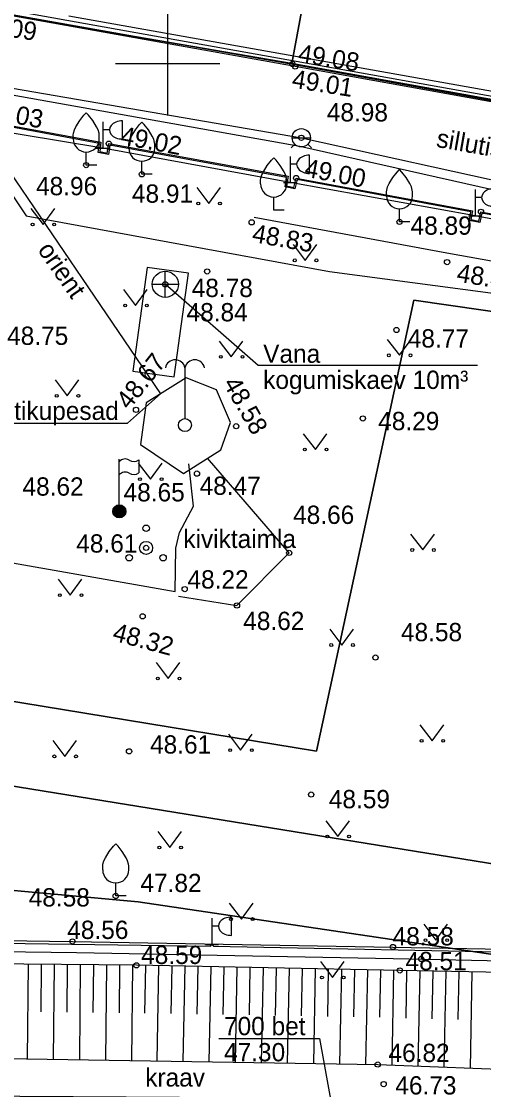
# Model space of a CAD drawing. Extents: x 640539 to 641242, y 6455746 to 6456171.
# Drawn here: x 641044.4 to 641062.1, y 6456010.73 to 6456051.61 of the extents above; entities that cross this region are included whole.
import ezdxf

# ---------------------------------------------------------------- set-up
doc = ezdxf.new("R2010")
doc.units = 0
for name, color, linetype in [('ABIJOONIS', 7, 'Continuous'), ('AED', 7, 'Continuous'), ('HALJASTUS', 7, 'Continuous'), ('KKAEV', 7, 'Continuous'), ('KORGUS-EH2000', 7, 'Continuous'), ('KTRASS', 7, 'Continuous'), ('MOOTPIIR', 7, 'Continuous'), ('MPKAABEL', 7, 'Continuous'), ('PIIR', 7, 'Continuous'), ('POST', 7, 'Continuous'), ('PUU', 7, 'Continuous'), ('RAJATIS', 7, 'Continuous'), ('TEE', 7, 'Continuous'), ('TRUUP', 7, 'Continuous'), ('TTRASS', 7, 'Continuous'), ('VEEKOGU', 7, 'Continuous'), ('VKAEV', 7, 'Continuous'), ('VORK', 7, 'Continuous'), ('VTRASS', 7, 'Continuous')]:
    doc.layers.add(name, color=color, linetype=linetype)

msp = doc.modelspace()

# ---------------------------------------------------------------- linework, layer by layer
at = {"layer": 'ABIJOONIS'}
msp.add_lwpolyline([(641014.706, 6456036.777), (641013.588, 6456036.966), (641011.417, 6456027.494), (641023.964, 6456025.633), (641042.9, 6456022.531), (641070.959, 6456017.992), (641074.302, 6456038.801), (641059.435, 6456040.942), (641055.698, 6456023.675), (641037.943, 6456026.593), (641024.486, 6456028.85), (641013.847, 6456031.373)], close=True, dxfattribs=at)
at = {"layer": 'AED'}
for points in [[(640989.599, 6456061.487), (640989.637, 6456061.693), (641003.88, 6456059.133), (641016.679, 6456056.886), (641025.061, 6456055.382), (641031.611, 6456054.238), (641042.984, 6456052.211), (641054.925, 6456050.085), (641062.931, 6456048.649), (641076.58, 6456046.172), (641076.542, 6456045.965), (641062.894, 6456048.442), (641054.888, 6456049.878), (641042.947, 6456052.004), (641031.574, 6456054.031), (641025.024, 6456055.175), (641016.643, 6456056.679), (641003.843, 6456058.926), (640989.599, 6456061.487)], [(641031.717, 6456054.083), (641042.663, 6456052.11), (641054.778, 6456049.975), (641076.474, 6456046.018), (641076.562, 6456046.363), (641077.173, 6456048.759)], [(641053.315, 6456044.11), (641060.692, 6456042.751), (641070.243, 6456041.044)], [(641075.635, 6456040.347), (641074.369, 6456032.864), (641072.7, 6456022.913), (641071.415, 6456015.048), (641058.896, 6456015.289), (641048.803, 6456015.485), (641038.728, 6456015.581), (641028.656, 6456015.785), (641018.581, 6456015.937), (641008.493, 6456016.086), (640998.44, 6456016.234), (640990.858, 6456016.345), (640986.284, 6456016.431)], [(641049.176, 6456037.004), (641048.955, 6456035.411), (641050.604, 6456034.311), (641052.041, 6456035.209), (641052.406, 6456036.262), (641051.868, 6456037.503), (641050.706, 6456037.962), (641049.176, 6456037.004)], [(641042.528, 6456034.615), (641042.156, 6456032.581), (641042.114, 6456031.959), (641042.433, 6456031.403), (641043.399, 6456030.997), (641050.284, 6456029.785), (641050.317, 6456031.445), (641050.459, 6456032.048), (641050.989, 6456033.056), (641050.81, 6456034.674)]]:
    msp.add_lwpolyline(points, dxfattribs=at)
at = {"layer": 'HALJASTUS'}
for p, q in [((641051.112, 6456045.244), (641051.575, 6456044.638)), ((641051.575, 6456044.638), (641052.021, 6456045.244)), ((641044.765, 6456044.44), (641045.228, 6456043.833)), ((641045.228, 6456043.833), (641045.674, 6456044.44)), ((641054.806, 6456043.069), (641055.27, 6456042.462)), ((641055.27, 6456042.462), (641055.715, 6456043.069)), ((641048.311, 6456041.341), (641048.774, 6456040.734)), ((641048.774, 6456040.734), (641049.22, 6456041.341)), ((641051.976, 6456039.374), (641052.439, 6456038.767)), ((641052.439, 6456038.767), (641052.885, 6456039.374)), ((641058.412, 6456039.434), (641058.875, 6456038.827)), ((641058.875, 6456038.827), (641059.321, 6456039.434)), ((641045.688, 6456037.884), (641046.152, 6456037.278)), ((641046.152, 6456037.278), (641046.597, 6456037.884)), ((641055.194, 6456035.828), (641055.657, 6456035.222)), ((641055.657, 6456035.222), (641056.103, 6456035.828)), ((641048.877, 6456034.696), (641049.34, 6456034.089)), ((641049.34, 6456034.089), (641049.786, 6456034.696)), ((641059.306, 6456031.984), (641059.769, 6456031.378)), ((641059.769, 6456031.378), (641060.215, 6456031.984)), ((641045.808, 6456030.256), (641046.271, 6456029.649)), ((641046.271, 6456029.649), (641046.717, 6456030.256)), ((641056.207, 6456028.349), (641056.67, 6456027.742)), ((641056.67, 6456027.742), (641057.116, 6456028.349)), ((641049.562, 6456027.068), (641050.026, 6456026.461)), ((641050.026, 6456026.461), (641050.471, 6456027.068)), ((641059.663, 6456024.684), (641060.127, 6456024.077)), ((641060.127, 6456024.077), (641060.572, 6456024.684)), ((641052.333, 6456024.326), (641052.797, 6456023.72)), ((641052.797, 6456023.72), (641053.242, 6456024.326)), ((641045.599, 6456024.088), (641046.062, 6456023.481)), ((641046.062, 6456023.481), (641046.508, 6456024.088)), ((641056.058, 6456021.019), (641056.521, 6456020.412)), ((641056.521, 6456020.412), (641056.967, 6456021.019)), ((641049.622, 6456020.602), (641050.085, 6456019.995)), ((641050.085, 6456019.995), (641050.531, 6456020.602)), ((641052.363, 6456017.86), (641052.826, 6456017.254)), ((641052.826, 6456017.254), (641053.272, 6456017.86)), ((641059.812, 6456017.056), (641060.276, 6456016.449)), ((641060.276, 6456016.449), (641060.721, 6456017.056)), ((641055.849, 6456015.626), (641056.313, 6456015.019)), ((641056.313, 6456015.019), (641056.758, 6456015.626))]:
    msp.add_line(p, q, dxfattribs=at)
for points in [[(641050.413, 6456029.609), (641052.655, 6456029.254), (641054.657, 6456031.267), (641051.528, 6456034.889)], [(641070.639, 6456015.483), (641058.639, 6456015.73), (641046.515, 6456015.964), (641033.806, 6456016.126), (641020.779, 6456016.255), (641007.408, 6456016.557), (640995.34, 6456016.736), (640985.332, 6456016.859)]]:
    msp.add_lwpolyline(points, dxfattribs=at)
for centre in [(641051.174, 6456044.638), (641052.003, 6456044.638), (641044.827, 6456043.833), (641045.656, 6456043.833), (641054.869, 6456042.462), (641055.698, 6456042.462), (641048.373, 6456040.734), (641049.202, 6456040.734), (641058.474, 6456038.827), (641059.303, 6456038.827), (641052.038, 6456038.767), (641052.867, 6456038.767), (641045.751, 6456037.278), (641046.58, 6456037.278), (641055.256, 6456035.222), (641056.085, 6456035.222), (641048.939, 6456034.089), (641049.768, 6456034.089), (641059.368, 6456031.378), (641060.197, 6456031.378), (641045.87, 6456029.649), (641046.699, 6456029.649), (641056.269, 6456027.742), (641057.098, 6456027.742), (641049.624, 6456026.461), (641050.453, 6456026.461), (641059.726, 6456024.077), (641060.555, 6456024.077), (641052.396, 6456023.72), (641053.224, 6456023.72), (641045.661, 6456023.481), (641046.49, 6456023.481), (641056.12, 6456020.412), (641056.949, 6456020.412), (641049.684, 6456019.995), (641050.513, 6456019.995), (641052.425, 6456017.254), (641053.254, 6456017.254), (641059.875, 6456016.449), (641060.704, 6456016.449), (641055.912, 6456015.019), (641056.741, 6456015.019)]:
    msp.add_circle(centre, 0.055, dxfattribs=at)
at = {"layer": 'KKAEV'}
for p, q in [((641049.911, 6456041.046), (641049.911, 6456042.046)), ((641049.411, 6456041.546), (641050.411, 6456041.546))]:
    msp.add_line(p, q, dxfattribs=at)
msp.add_lwpolyline([(641061.871, 6456038.435), (641053.464, 6456038.435), (641049.911, 6456041.546)], dxfattribs=at)
msp.add_circle((641049.911, 6456041.546), 0.5, dxfattribs=at)
at = {"layer": 'KORGUS-EH2000'}
for centre in [(641054.778, 6456049.975), (641054.888, 6456049.878), (641047.747, 6456046.928), (641055.121, 6456047.152), (641046.883, 6456046.107), (641049.013, 6456045.754), (641054.92, 6456045.61), (641062, 6456044.319), (641053.219, 6456043.917), (641058.881, 6456043.934), (641051.513, 6456042.036), (641060.702, 6456042.393), (641049.911, 6456041.546), (641058.762, 6456039.798), (641048.79, 6456036.741), (641057.476, 6456036.411), (641052.626, 6456036.114), (641051.123, 6456034.301), (641048.15, 6456032.857), (641049.175, 6456031.458), (641054.657, 6456031.267), (641050.654, 6456029.881), (641052.655, 6456029.254), (641049.043, 6456028.839), (641057.961, 6456027.261), (641048.523, 6456023.672), (641055.497, 6456022.019), (641048.012, 6456018.138), (641046.353, 6456016.397), (641058.629, 6456016.184), (641048.803, 6456015.485), (641059.711, 6456015.727), (641058.896, 6456015.289), (641058.046, 6456011.689), (641058.274, 6456010.94)]:
    msp.add_circle(centre, 0.1, dxfattribs=at)
at = {"layer": 'KTRASS'}
msp.add_lwpolyline([(641083.564, 6456040.41), (641055.059, 6456046.82), (641034.809, 6456050.426), (641034.649, 6456049.585)], dxfattribs=at)
msp.add_lwpolyline([(641050.8, 6456041.965), (641049.216, 6456042.187), (641048.661, 6456038.226), (641050.245, 6456038.004)], close=True, dxfattribs=at)
at = {"layer": 'MOOTPIIR'}
msp.add_lwpolyline([(641076.292, 6456046.455), (641046.211, 6456051.804)], dxfattribs=at)
at = {"layer": 'MPKAABEL'}
msp.add_line((641042.801, 6456047.527), (641049.731, 6456037.351), dxfattribs=at)
for points in [[(641040.072, 6456047.635), (641042.643, 6456047.322), (641043.362, 6456046.297), (641043.995, 6456045.043), (641044.577, 6456044.171), (641056.204, 6456042.029), (641075.761, 6456039.44)], [(641068.917, 6456042.806), (641061.776, 6456044.169), (641054.689, 6456045.44), (641047.518, 6456046.756), (641042.801, 6456047.527), (641040.106, 6456047.831)], [(641042.126, 6456036.231), (641048.467, 6456036.231), (641049.731, 6456037.351)], [(641026.841, 6456018.607), (641026.799, 6456016.572), (641038.206, 6456016.409), (641038.266, 6456016.484), (641038.322, 6456016.407), (641051.637, 6456016.22), (641051.697, 6456016.285), (641051.754, 6456016.218), (641064.611, 6456015.964), (641064.676, 6456016.05), (641064.73, 6456015.967), (641070.773, 6456015.807), (641071.765, 6456021.844), (641071.68, 6456021.896), (641071.78, 6456021.947), (641073.687, 6456033.654), (641073.617, 6456033.738)]]:
    msp.add_lwpolyline(points, dxfattribs=at)
at = {"layer": 'PIIR'}
for points in [[(641054.76, 6456050), (640996.07, 6456060.07), (641004.12, 6456092.12), (641032.4, 6456086.36), (641034.66, 6456080.21), (641059.48, 6456075.36)], [(641076.86, 6456046.01), (641054.76, 6456050), (641059.48, 6456075.36), (641080.79, 6456071.2)], [(640981.25, 6456014.52), (640989.77, 6456061.16), (640996.07, 6456060.07), (641054.76, 6456050), (641076.86, 6456046.01), (641075.96, 6456039.83), (641071.66, 6456014.53), (641048.87, 6456017.91), (641018.09, 6456020.72)], [(640981.25, 6456014.52), (641018.09, 6456020.72), (641048.87, 6456017.91), (641071.66, 6456014.53), (641086.43, 6456012.78), (641194.48, 6456014.88), (641219.19, 6456016.34), (641224.33, 6456016.64), (641234.96, 6456017.83), (641241.97, 6456004.88), (641237.34, 6455995.26), (641222.72, 6455998.58), (641084.78, 6455991.92), (641061.51, 6455993.34), (640998.61, 6455989.99), (640969.54, 6455988.44)]]:
    msp.add_lwpolyline(points, close=True, dxfattribs=at)
at = {"layer": 'POST'}
for p, q in [((641047.518, 6456047.756), (641047.518, 6456046.756)), ((641047.768, 6456047.452), (641047.518, 6456047.452)), ((641048.268, 6456047.102), (641048.268, 6456047.802)), ((641047.268, 6456046.756), (641047.768, 6456046.756)), ((641054.689, 6456046.44), (641054.689, 6456045.44)), ((641055.439, 6456045.786), (641055.439, 6456046.486)), ((641054.939, 6456046.136), (641054.689, 6456046.136)), ((641054.439, 6456045.44), (641054.939, 6456045.44)), ((641061.776, 6456045.169), (641061.776, 6456044.169)), ((641062.026, 6456044.865), (641061.776, 6456044.865)), ((641061.526, 6456044.169), (641062.026, 6456044.169)), ((641051.697, 6456017.285), (641051.697, 6456016.285)), ((641052.447, 6456016.631), (641052.447, 6456017.331)), ((641051.947, 6456016.981), (641051.697, 6456016.981)), ((641051.447, 6456016.285), (641051.947, 6456016.285))]:
    msp.add_line(p, q, dxfattribs=at)
for centre in [(641048.268, 6456047.452), (641055.439, 6456046.136), (641062.526, 6456044.865), (641052.447, 6456016.981)]:
    msp.add_ellipse(centre, major_axis=(0.5, 0), ratio=0.7, start_param=1.570796, end_param=4.712389, dxfattribs=at)
at = {"layer": 'PUU'}
for p, q in [((641046.883, 6456046.107), (641046.883, 6456046.607)), ((641049.013, 6456045.754), (641049.013, 6456046.254)), ((641047.283, 6456046.107), (641046.883, 6456046.107)), ((641049.413, 6456045.754), (641049.013, 6456045.754)), ((641054.063, 6456044.385), (641054.063, 6456044.885)), ((641054.463, 6456044.385), (641054.063, 6456044.385)), ((641058.881, 6456043.934), (641058.881, 6456044.434)), ((641059.281, 6456043.934), (641058.881, 6456043.934)), ((641048.012, 6456018.138), (641048.012, 6456018.638)), ((641048.412, 6456018.138), (641048.012, 6456018.138))]:
    msp.add_line(p, q, dxfattribs=at)
for points in [[(641046.383, 6456047.107), (641046.383, 6456047.257), (641046.393, 6456047.322), (641046.428, 6456047.452), (641046.488, 6456047.572), (641046.633, 6456047.807), (641046.793, 6456048.012), (641046.883, 6456048.107)], [(641047.383, 6456047.107), (641047.383, 6456047.257), (641047.373, 6456047.322), (641047.338, 6456047.452), (641047.278, 6456047.572), (641047.133, 6456047.807), (641046.973, 6456048.012), (641046.883, 6456048.107)], [(641048.513, 6456046.754), (641048.513, 6456046.904), (641048.523, 6456046.969), (641048.558, 6456047.099), (641048.618, 6456047.219), (641048.763, 6456047.454), (641048.923, 6456047.659), (641049.013, 6456047.754)], [(641049.513, 6456046.754), (641049.513, 6456046.904), (641049.503, 6456046.969), (641049.468, 6456047.099), (641049.408, 6456047.219), (641049.263, 6456047.454), (641049.103, 6456047.659), (641049.013, 6456047.754)], [(641053.563, 6456045.385), (641053.563, 6456045.535), (641053.573, 6456045.6), (641053.608, 6456045.73), (641053.668, 6456045.85), (641053.813, 6456046.085), (641053.973, 6456046.29), (641054.063, 6456046.385)], [(641054.563, 6456045.385), (641054.563, 6456045.535), (641054.553, 6456045.6), (641054.518, 6456045.73), (641054.458, 6456045.85), (641054.313, 6456046.085), (641054.153, 6456046.29), (641054.063, 6456046.385)], [(641058.381, 6456044.934), (641058.381, 6456045.084), (641058.391, 6456045.149), (641058.426, 6456045.279), (641058.486, 6456045.399), (641058.631, 6456045.634), (641058.791, 6456045.839), (641058.881, 6456045.934)], [(641059.381, 6456044.934), (641059.381, 6456045.084), (641059.371, 6456045.149), (641059.336, 6456045.279), (641059.276, 6456045.399), (641059.131, 6456045.634), (641058.971, 6456045.839), (641058.881, 6456045.934)], [(641047.512, 6456019.138), (641047.512, 6456019.288), (641047.522, 6456019.353), (641047.557, 6456019.483), (641047.617, 6456019.603), (641047.762, 6456019.838), (641047.922, 6456020.043), (641048.012, 6456020.138)], [(641048.512, 6456019.138), (641048.512, 6456019.288), (641048.502, 6456019.353), (641048.467, 6456019.483), (641048.407, 6456019.603), (641048.262, 6456019.838), (641048.102, 6456020.043), (641048.012, 6456020.138)]]:
    msp.add_lwpolyline(points, dxfattribs=at)
for centre, radius in [((641049.175, 6456032.208), 0.125), ((641049.175, 6456031.458), 0.25), ((641048.525, 6456031.083), 0.125), ((641049.825, 6456031.083), 0.125)]:
    msp.add_circle(centre, radius, dxfattribs=at)
for centre in [(641046.883, 6456047.107), (641049.013, 6456046.754), (641054.063, 6456045.385), (641058.881, 6456044.934), (641048.012, 6456019.138)]:
    msp.add_arc(centre, 0.5, 180, 0, dxfattribs=at)
at = {"layer": 'RAJATIS'}
for p, q in [((641050.664, 6456038.351), (641050.664, 6456036.409)), ((641048.15, 6456033.107), (641048.15, 6456034.857)), ((641048.903, 6456034.826), (641048.903, 6456034.326)), ((641048.15, 6456032.857), (641048.15, 6456032.857))]:
    msp.add_line(p, q, dxfattribs=at)
msp.add_lwpolyline([(640985.162, 6456016.428), (640985.229, 6456017.333), (640995.494, 6456017.168), (641007.193, 6456017.015), (641020.832, 6456016.811), (641034.071, 6456016.576), (641046.353, 6456016.397), (641058.629, 6456016.184), (641070.658, 6456015.958), (641072.39, 6456026.455), (641073.836, 6456035.168), (641074.606, 6456040.047), (641074.789, 6456040.024), (641075.397, 6456040.384)], dxfattribs=at)
for centre, radius in [((641050.664, 6456036.159), 0.25), ((641048.15, 6456032.857), 0.25), ((641048.15, 6456032.857), 0.225), ((641048.15, 6456032.857), 0.2), ((641048.15, 6456032.857), 0.175), ((641048.15, 6456032.857), 0.15), ((641048.15, 6456032.857), 0.125), ((641048.15, 6456032.857), 0.1), ((641048.15, 6456032.857), 0.075), ((641048.15, 6456032.857), 0.05), ((641048.15, 6456032.857), 0.025)]:
    msp.add_circle(centre, radius, dxfattribs=at)
for centre, radius, start, end in [((641050.289, 6456038.276), 0.382, 11.3099, 168.6901), ((641051.039, 6456038.276), 0.382, 11.3099, 168.6901), ((641048.373, 6456034.573), 0.288, 57.8941, 140.7366), ((641048.707, 6456035.105), 0.341, 237.8941, 305.0219), ((641048.373, 6456034.073), 0.288, 57.8941, 140.7366), ((641048.707, 6456034.605), 0.341, 237.8941, 305.0219)]:
    msp.add_arc(centre, radius, start, end, dxfattribs=at)
at = {"layer": 'TEE'}
for points in [[(641036.274, 6456037.03), (641036.45, 6456038.03), (641036.646, 6456039.071), (641039.091, 6456038.617), (641039.191, 6456039.186), (641038.922, 6456039.24), (641039.985, 6456045.285), (641042.31, 6456044.848), (641042.863, 6456047.828), (641047.442, 6456046.979), (641047.399, 6456046.629), (641047.689, 6456046.567), (641047.747, 6456046.928), (641054.613, 6456045.677), (641054.554, 6456045.314), (641054.83, 6456045.254), (641054.92, 6456045.61), (641061.671, 6456044.362), (641061.617, 6456044.026), (641061.918, 6456043.967), (641062, 6456044.319), (641068.828, 6456043.061)], [(641068.771, 6456043.021), (641062.038, 6456044.261), (641061.956, 6456043.909), (641061.56, 6456043.986), (641061.614, 6456044.322), (641054.957, 6456045.552), (641054.867, 6456045.195), (641054.497, 6456045.275), (641054.556, 6456045.637), (641047.788, 6456046.87), (641047.73, 6456046.507), (641047.344, 6456046.59), (641047.387, 6456046.938), (641042.854, 6456047.779)]]:
    msp.add_lwpolyline(points, dxfattribs=at)
at = {"layer": 'TRUUP'}
msp.add_lwpolyline([(641051.959, 6456012.681), (641055.821, 6456012.681), (641056.582, 6456008.457)], dxfattribs=at)
at = {"layer": 'TTRASS'}
msp.add_lwpolyline([(641014.706, 6456036.777), (641013.847, 6456031.373), (641024.486, 6456028.85), (641037.943, 6456026.593), (641055.698, 6456023.675), (641059.435, 6456040.942), (641074.302, 6456038.801), (641070.959, 6456017.992), (641042.9, 6456022.531), (641023.964, 6456025.633), (641011.417, 6456027.494), (641013.588, 6456036.966)], close=True, dxfattribs=at)
at = {"layer": 'VEEKOGU'}
for p, q in [((641044.634, 6456011.908), (641044.668, 6456015.524)), ((641045.151, 6456013.71), (641045.168, 6456015.52)), ((641045.634, 6456011.892), (641045.668, 6456015.515)), ((641046.151, 6456013.697), (641046.168, 6456015.51)), ((641046.634, 6456011.876), (641046.668, 6456015.505)), ((641047.151, 6456013.684), (641047.168, 6456015.501)), ((641047.633, 6456011.859), (641047.668, 6456015.496)), ((641048.151, 6456013.671), (641048.168, 6456015.491)), ((641048.633, 6456011.843), (641048.668, 6456015.486)), ((641049.133, 6456013.657), (641049.168, 6456015.478)), ((641049.597, 6456011.827), (641049.668, 6456015.468)), ((641050.132, 6456013.639), (641050.168, 6456015.458)), ((641050.597, 6456011.811), (641050.668, 6456015.449)), ((641051.132, 6456013.621), (641051.168, 6456015.439)), ((641051.597, 6456011.794), (641051.667, 6456015.429)), ((641052.132, 6456013.603), (641052.167, 6456015.42)), ((641052.597, 6456011.778), (641052.667, 6456015.41)), ((641053.132, 6456013.585), (641053.167, 6456015.4)), ((641053.597, 6456011.762), (641053.667, 6456015.391)), ((641054.132, 6456013.567), (641054.167, 6456015.381)), ((641054.596, 6456011.745), (641054.667, 6456015.371)), ((641055.132, 6456013.549), (641055.167, 6456015.361)), ((641055.596, 6456011.729), (641055.667, 6456015.352)), ((641056.131, 6456013.531), (641056.167, 6456015.342)), ((641056.596, 6456011.713), (641056.667, 6456015.332)), ((641057.131, 6456013.514), (641057.166, 6456015.323)), ((641057.596, 6456011.696), (641057.666, 6456015.313)), ((641058.131, 6456013.495), (641058.166, 6456015.303)), ((641058.596, 6456011.668), (641058.666, 6456015.293)), ((641059.131, 6456013.466), (641059.166, 6456015.284)), ((641059.596, 6456011.63), (641059.666, 6456015.274)), ((641060.131, 6456013.438), (641060.166, 6456015.265)), ((641060.595, 6456011.592), (641060.666, 6456015.255)), ((641061.13, 6456013.409), (641061.166, 6456015.245)), ((641061.595, 6456011.553), (641061.666, 6456015.236))]:
    msp.add_line(p, q, dxfattribs=at)
msp.add_lwpolyline([(640986.765, 6456012.622), (641005.629, 6456012.34), (641020.86, 6456012.044), (641040.619, 6456011.974), (641058.046, 6456011.689), (641069.97, 6456011.233), (641070.005, 6456010.365), (641058.603, 6456010.375), (641040.252, 6456010.493), (641020.916, 6456010.514), (641002.823, 6456010.499), (640986.538, 6456011.592), (640986.765, 6456012.622)], dxfattribs=at)
at = {"layer": 'VKAEV'}
for p, q in [((641054.771, 6456047.152), (641055.471, 6456047.152)), ((641054.874, 6456046.905), (641054.734, 6456046.765)), ((641055.368, 6456046.905), (641055.508, 6456046.765))]:
    msp.add_line(p, q, dxfattribs=at)
msp.add_circle((641055.121, 6456047.152), 0.35, dxfattribs=at)
at = {"layer": 'VORK'}
for p, q in [((641050, 6456052), (641050, 6456048)), ((641048, 6456050), (641052, 6456050))]:
    msp.add_line(p, q, dxfattribs=at)
at = {"layer": 'VTRASS'}
msp.add_lwpolyline([(641023.337, 6456054.108), (641030.584, 6456051.464), (641034.609, 6456050.673), (641055.121, 6456047.152), (641084.104, 6456040.769)], dxfattribs=at)

# ---------------------------------------------------------------- texts
at = {"layer": 'HALJASTUS'}
msp.add_text('kiviktaimla', height=0.7, dxfattribs=at).set_placement((641050.601, 6456031.454))
at = {"layer": 'KKAEV'}
for s, p in [('Vana', (641053.659, 6456038.541)), ('kogumiskaev 10m³', (641053.659, 6456037.541))]:
    msp.add_text(s, height=0.7, dxfattribs=at).set_placement(p)
at = {"layer": 'KORGUS-EH2000'}
for s, rotation, p in [('49.09', 351.0062, (641042.616, 6456051.225)), ('49.08', 351.0062, (641054.968, 6456050.053)), ('49.01', 351.0062, (641054.728, 6456049.077)), ('49.03', 349.3671, (641042.857, 6456047.938)), ('49.02', 349.4874, (641048.166, 6456046.911)), ('49.00', 349.1597, (641055.211, 6456045.675)), ('48.83', 350.0958, (641053.203, 6456043.169)), ('48.45', 350.8161, (641061.04, 6456041.652)), ('48.67', 51.698, (641048.52, 6456036.709)), ('48.58', 299.6384, (641052.105, 6456037.758)), ('48.32', 345.1243, (641047.85, 6456027.926))]:
    msp.add_text(s, height=0.7, rotation=rotation, dxfattribs=at).set_placement(p)
for s, p in [('48.98', (641056.096, 6456047.777)), ('48.96', (641044.96, 6456044.952)), ('48.91', (641048.632, 6456044.666)), ('48.89', (641059.305, 6456043.442)), ('48.78', (641050.922, 6456041.057)), ('48.84', (641050.724, 6456040.127)), ('48.75', (641043.852, 6456039.226)), ('48.77', (641059.197, 6456039.125)), ('48.29', (641058.064, 6456035.963)), ('48.62', (641044.441, 6456033.457)), ('48.65', (641048.313, 6456033.236)), ('48.47', (641051.226, 6456033.488)), ('48.66', (641054.805, 6456032.375)), ('48.61', (641046.5, 6456031.278)), ('48.22', (641050.76, 6456029.903)), ('48.62', (641052.895, 6456028.316)), ('48.58', (641058.936, 6456027.886)), ('48.61', (641049.326, 6456023.587)), ('48.59', (641056.173, 6456021.495)), ('47.82', (641048.957, 6456018.286)), ('48.58', (641044.679, 6456017.736)), ('48.56', (641046.156, 6456016.493)), ('48.58', (641058.616, 6456016.246)), ('48.59', (641048.985, 6456015.535)), ('48.51', (641059.113, 6456015.299)), ('46.82', (641058.458, 6456011.785)), ('46.73', (641058.72, 6456010.542))]:
    msp.add_text(s, height=0.7, dxfattribs=at).set_placement(p)
at = {"layer": 'MPKAABEL'}
msp.add_text('orient', height=0.7, rotation=304.9086, dxfattribs=at).set_placement((641044.998, 6456042.86))
msp.add_text('Pistikupesad', height=0.7, dxfattribs=at).set_placement((641042.822, 6456036.355))
at = {"layer": 'TEE'}
msp.add_text('sillutiskivi', height=0.7, rotation=350.0316, dxfattribs=at).set_placement((641060.259, 6456046.809))
at = {"layer": 'TRUUP'}
for s, p in [('700 bet', (641052.159, 6456012.811)), ('47.30', (641052.159, 6456011.811))]:
    msp.add_text(s, height=0.7, dxfattribs=at).set_placement(p)
at = {"layer": 'VEEKOGU'}
msp.add_text('kraav', height=0.7, dxfattribs=at).set_placement((641049.142, 6456010.845))

doc.saveas('drawing.dxf')
